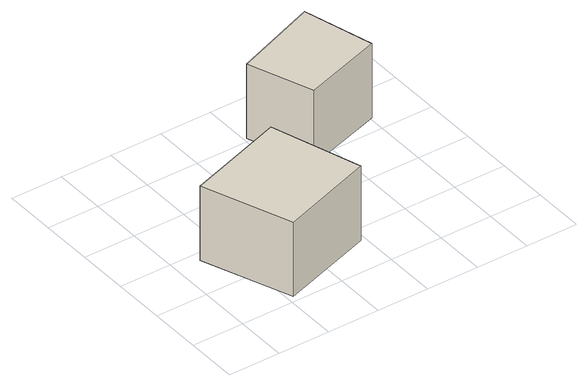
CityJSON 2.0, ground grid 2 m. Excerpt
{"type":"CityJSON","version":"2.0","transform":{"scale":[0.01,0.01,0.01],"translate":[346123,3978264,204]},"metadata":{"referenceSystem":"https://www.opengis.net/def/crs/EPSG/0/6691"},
"CityObjects":{
"building1":{"type":"Building","attributes":{"measuredHeight":3},"geometry":[{"type":"Solid","lod":"1","boundaries":[[[[0,1,2,3]],[[2,4,5,3]],[[1,6,4,2]],[[0,7,6,1]],[[3,5,7,0]],[[4,6,7,5]]]]}]},
"building2":{"type":"Building","attributes":{"measuredHeight":3},"geometry":[{"type":"Solid","lod":"1","boundaries":[[[[8,9,10,11]],[[10,12,13,11]],[[9,14,12,10]],[[8,15,14,9]],[[11,13,15,8]],[[12,14,15,13]]]]}]}
},
"vertices":[
[463,478,38],[573,131,38],[213,10,38],[85,351,38],[213,10,338],[85,351,338],[573,131,338],[463,478,338],
[935,938,26],[1008,667,26],[704,570,26],[612,816,26],[704,570,326],[612,816,326],[1008,667,326],[935,938,326]
]}
